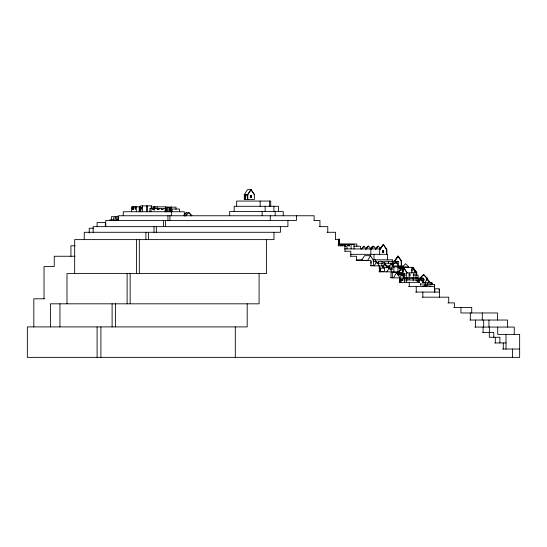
<?xml version="1.0" encoding="UTF-8"?>
<svg xmlns="http://www.w3.org/2000/svg" width="547" height="547" viewBox="0 0 547 547"><rect width="100%" height="100%" fill="white"/><g stroke="black" fill="none" stroke-linecap="round" stroke-linejoin="round"><path stroke-width="0.82" d="M417.334 281.404C417.231 280.132 419.159 281.295 419.371 279.996M434.571 286.006L434.557 284.597L434.482 292.077M431.891 282.71L431.891 285.014L431.863 282.71L429.265 282.71M434.578 285.213L434.585 284.597L429.826 284.597M338.949 244.01L339.044 239.094L338.313 239.094M170.753 207.135L170.726 207.539L171.375 207.135M399.693 282.71L399.994 279.1M424.766 285.869L424.944 283.702L426.045 283.702L426.325 286.594M425.067 286.594L425.306 283.702M396.931 261.343L396.404 262.916L394.955 261.343M397.416 261.343L397.06 262.902L395.03 261.746M421.71 278.108L420.999 279.654M422.195 278.108L421.84 279.667L420.465 278.498L419.809 278.505L420.075 278.792M349.499 244.318L349.034 245.876M349.376 245.254L349.82 244.318M394.592 263.237C392.965 264.146 393.04 265.363 391.467 263.237L376.849 263.237M370.517 255.675L367.529 260.591L361.505 260.591L364.493 255.675L370.517 255.675L373.505 260.591L373.505 265.507L370.23 265.507M374.203 265.856L376.76 261.644L379.748 266.56L379.748 271.476M386.791 271.886L389.348 267.674L392.336 272.591L392.336 277.507M399.672 282.348L399.672 277.432L396.684 272.522L393.696 277.432L390.626 277.507M244.277 194.554L247.531 189.638L251.087 189.638L254.348 194.554L254.348 199.47L244.277 199.47L244.277 194.554L247.825 194.554L251.087 189.638M247.647 194.554L250.909 189.638L254.348 194.554M387.467 267.141L385.177 263.695L384.657 263.695L382.367 267.141L383.317 267.141M382.886 267.141L385.177 263.695M388.719 267.141L391.002 263.695L391.597 263.695L393.888 267.141L393.888 271.838M404.684 278.013L402.394 274.573L401.799 274.573L399.515 278.013L404.684 278.013L404.684 282.71M418.476 282.614L420.766 279.175L421.286 279.175L423.576 282.614M424.828 282.614L427.118 279.175L427.713 279.175L429.997 282.614L429.997 286.532M400.582 269.999L398.784 272.618L398.325 272.618L401.936 267.374L412.978 267.374L416.78 272.618L416.78 275.62M401.484 268.686L402.387 267.374M379.68 249.418L383.091 244.502L386.49 249.418L386.469 254.328M380.015 249.418L383.426 244.502L386.825 249.418L386.825 254.328M398.168 256.119L394.77 261.035L398.182 256.119L401.58 261.035L401.58 265.945M361.328 249.056L363.721 246.191L366.025 248.488M361.711 249.056L364.111 246.191M365.485 249.056L367.885 246.191L368.61 246.191L370.524 248.488M365.827 249.056L368.22 246.191M366.21 249.056L368.61 246.191M369.984 249.056L372.719 246.191L370.326 249.056M371.126 249.056L373.526 246.191L375.823 248.488M371.509 249.056L373.909 246.191M375.29 249.056L377.683 246.191L378.408 246.191L380.329 248.488M375.625 249.056L378.025 246.191M376.008 249.056L378.408 246.191M379.789 249.056L382.524 246.191M380.124 249.056L381.56 247.34M184.401 214.615L186.5 212.325L187.737 213.467M184.065 215.19L186.691 212.325M185.419 215.764L188.571 212.325L191.894 215.764L191.231 215.764M185.59 215.764L188.742 212.325M402.387 267.141L405.628 263.695L408.862 267.141L408.356 267.141M420.417 278.013L423.768 274.573M349.355 245.876L348.569 245.87L347.242 244.707L349.123 245.897M395.686 261.733L395.433 261.343M420.465 278.498L420.212 278.108M346.914 244.318L347.564 244.707M250.17 195.641L251.333 195.641L251.333 197.303L250.17 197.303M251.668 195.819L250.656 195.819L250.656 197.474L251.668 197.474M140.504 206.834L131.649 206.834L131.649 211.737M165.926 206.834L153.392 206.834L153.392 210.103M151.116 207.094L153.796 207.094M170.602 208.038L169.666 208.038L169.666 211.737M152.695 209.467L154.213 209.467L154.213 208.421M184.134 215.764L186.014 215.764M118.726 216.667L111.506 216.667L111.506 220.017M118.508 217.932L113.496 217.932L113.496 220.229M116.443 219.073L117.468 219.073M109.749 219.819L118.631 219.819M314.053 220.462L319.933 220.462L319.933 226.636M105.496 222.533L97.093 222.533L97.093 226.608M319.605 226.636L327.783 226.636L327.783 232.284M93.393 228.243L89.229 228.243L89.229 233.084M327.031 232.284L335.571 232.284L335.571 239.62M335.318 239.62L338.723 239.62L338.723 245.767M338.217 244.01L356.835 244.017L356.835 246.471M338.306 244.318L340.863 244.318L340.863 245.856M347.01 244.721L347.236 244.318M344.501 245.384L345.369 245.384M75.165 245.767L70.932 245.767L70.932 256.263M338.121 245.767L344.952 245.767L344.952 251.258M344.767 246.212L346.996 246.212L346.996 248.926M353.827 246.212L360.459 246.212L360.459 248.926M344.542 248.926L379.68 248.926L379.68 254.328M386.64 250.519L386.77 252.181M386.558 250.676L386.524 252.338M344.863 251.258L350.812 251.258L350.812 256.263M350.292 254.328L387.481 254.328L387.481 259.818M75.001 256.263L54.249 256.263L54.249 266.512L44.034 266.512L44.034 298.792M350.648 256.263L356.617 256.263L356.617 260.543M356.165 259.818L362.141 259.818M373.116 259.818L392.671 259.818L392.671 262.116M356.432 260.543L370.941 260.543L370.941 265.869L379.502 265.869L379.502 271.838M401.224 261.035L401.224 265.945M394.77 261.445L394.455 261.035L397.854 256.119L401.245 261.035M372.999 261.644L376.76 261.644M394.257 262.41L393.587 262.41L393.587 264.037M383.577 262.492L384.773 262.492M401.395 263.798L401.395 262.136L401.423 263.798M378.51 265.945L384.008 265.945M385.717 265.945L390.107 265.945M392.527 265.945L402.756 265.945M393.361 266.929L407.419 266.929M386.647 267.141L393.888 267.141M383.324 267.674L389.348 267.674M379.037 268.16L384.514 268.16L384.514 271.476L379.037 271.476M388.835 268.221L389.936 268.221L390.073 269.671M391.126 268.276L392.096 268.276L392.096 269.671L391.126 269.671M379.098 271.838L391.009 271.838L391.009 277.869L399.501 277.869L399.501 282.348L419.296 282.348M391.57 271.838L399.515 271.838M392.172 272.522L396.684 272.522M403.194 267.374L407.084 272.905M412.069 267.374L415.501 272.618L415.966 272.618L415.966 277.869M416.78 272.618L412.65 267.374M396.452 272.96L403.789 272.96L403.789 277.049M406.277 272.905L415.501 272.618M403.809 273.876L405.252 273.876M408.609 273.999L410.1 273.999L410.1 275.948L408.609 275.948M415.535 275.155L418.052 275.155L418.052 277.869L403.624 277.869M403.809 275.825L405.252 275.825M421.135 278.013L420.158 278.013L423.446 274.573L426.681 278.013M426.168 278.013L427.002 278.013L427.002 279.579M403.912 278.108L423.399 278.108L423.399 282.71M399.631 279.1L400.732 279.1L401.074 282.71M426.4 279.1L426.975 279.1M417.887 279.175L419.036 279.175M426.421 279.148L426.988 279.148M408.889 279.25L409.559 279.25M404.117 279.996L416.246 279.996L417.84 281.527L417.908 280.57L418.448 280.645L418.838 279.996L420.513 279.996M419.036 280.802L418.366 280.802L418.366 279.175M423.515 282.348L425.204 282.348M419.002 282.614L419.433 282.614M422.763 282.614L429.997 282.614M431.863 283.1L431.221 283.114L431.221 282.71M427.234 283.749L428.205 283.749L428.205 285.151L427.234 285.151M431.207 283.777L431.856 283.777M431.091 283.852L431.809 283.852M408.561 286.607L434.482 286.607M434.482 287.312L434.605 284.597M438.598 289.807L439.426 289.807M415.693 292.077L439.426 292.077M422.236 297.185L448.725 297.185L448.725 302.888M44.492 298.792L33.825 298.792L33.825 326.908M447.897 302.888L454.393 302.888L454.393 307.435M453.86 307.435L471.74 307.435L471.74 312.959M470.037 320.036L507.5 320.036L507.5 327.072M474.878 327.072L514.262 327.072L514.262 334.388M482.529 332.398L493.777 332.398L493.777 337.28M494.803 342.948L506.023 342.948M502.611 349.041L519.65 349.041M416.11 280.303L415.713 279.996M392.445 264.748C392.315 263.654 393.908 264.495 394.059 263.237L397.553 263.237L397.553 265.945M391.331 263.538L392.254 264.474L392.247 261.343M423.658 274.573L427.002 278.013M188.571 212.325L191.723 215.764M427.118 279.175L429.402 282.614M420.766 279.175L423.057 282.614L423.057 286.532M401.799 274.573L404.089 278.013M391.002 263.695L393.293 267.141M384.657 263.695L386.941 267.141M412.527 267.374L415.966 272.618M403.645 267.374L407.084 272.618M425.682 283.702L425.963 286.594M400.37 279.1L400.719 282.71M434.571 286.136L434.571 285.65M339.044 239.094L339.14 244.01M512.464 349.041L512.464 357.362M506.023 334.388L506.023 349.041M503.288 342.948L503.288 349.041M499.896 342.948L499.896 337.28L489.298 337.28L489.394 327.072M497.708 327.072L497.708 334.388L519.65 334.388L519.65 357.362L27.35 357.362L27.35 326.908L247.196 326.908L247.196 303.817M497.442 320.036L497.442 312.959L460.916 312.959L460.977 307.435M495.302 337.28L495.302 342.948M488.963 320.036L488.963 327.072M483.671 320.036L483.671 327.072M483.117 327.072L483.117 332.398M482.29 312.959L482.29 320.036M475.5 320.036L475.5 327.072M470.311 312.959L470.311 320.036M439.426 297.185L439.426 288.761L434.858 288.761L434.858 292.077M427.85 283.749L427.85 285.151M427.597 283.749L427.597 285.151M426.892 278.013L426.892 280.365M425.258 282.614L425.258 286.532M422.845 292.077L422.845 297.185M422.332 279.996L422.332 281.356M417.033 278.108L417.033 281.179M416.233 286.607L416.233 292.077M413.423 274.026L413.423 275.975M413.334 278.108L413.334 280.406M413.272 278.108L413.272 280.406M412.041 269.186L412.041 271.141M411.829 267.374L411.829 273.021M409.409 273.999L409.409 275.948M409.293 273.999L409.293 275.948M409.259 282.348L409.259 286.607M406.934 278.108L406.934 280.406M406.633 272.618L406.633 277.869M406.606 279.996L406.606 282.71M404.801 273.876L404.801 275.825M404.26 273.876L404.26 275.825M403.412 268.987L403.412 271.408M403.03 268.946L403.03 270.902M402.865 272.96L402.865 274.833L401.901 274.833L401.901 272.96M402.715 268.987L402.715 271.408M402.537 279.148L402.537 280.543M402.36 268.946L402.36 270.902M402.312 272.96L402.312 274.833M402.284 279.148L402.284 280.543M402.072 279.018L402.072 280.673M401.669 266.929L401.669 268.803L400.739 268.803L400.739 266.929M401.272 272.96L401.272 274.833L400.274 274.833L400.274 272.96M401.108 266.929L401.108 268.803M400.719 272.96L400.719 274.833M400.083 266.929L400.083 268.803L399.071 268.803L399.071 266.929M399.946 278.799L399.946 282.71M399.672 272.96L399.672 274.833L398.647 274.833L398.647 272.96M399.529 266.929L399.529 268.803M399.119 272.96L399.119 274.833M398.619 265.945L398.619 261.343L378.374 261.343L378.374 263.647M398.038 272.96L398.038 274.833L397.478 274.833L397.478 272.96M397.936 266.929L397.936 271.838M391.741 268.276L391.741 269.671M391.488 268.276L391.488 269.671M388.493 261.343L388.555 263.647M383.522 250.437L383.502 252.099L382.476 252.099L382.497 250.437L383.679 250.505L383.666 252.16L382.64 252.16L382.661 250.505M382.852 250.779L382.852 252.174M382.155 261.343L382.155 263.647M381.827 263.237L381.827 265.945M380.391 268.16L380.425 271.476M380.069 268.16L380.069 271.476M379.632 268.16L379.632 271.476M375.659 259.818L375.659 262.116M373.991 254.328L373.991 259.818M371.044 261.61L371.044 263.271M370.832 248.926L370.832 254.328M354.046 248.926L354.046 244.318L342.75 244.318L342.75 245.856M351.071 244.318L351.071 248.926M341.916 244.017L341.916 245.651M314.135 220.462L314.135 215.757L118.296 215.757L118.296 220.462M296.433 215.757L296.433 220.462L105.742 220.462L105.742 226.636M287.92 220.462L287.92 226.636L93.14 226.636L93.14 232.284M283.237 215.757L283.237 211.559L229.685 211.559L229.685 215.757M280.392 226.636L280.392 232.284L84.259 232.284L84.259 239.62M278.45 211.559L278.45 206.294L234.178 206.294L234.178 211.559M275.162 211.559L275.162 215.757M273.938 206.294L273.938 211.559M273.972 232.284L273.972 239.62L74.672 239.62L74.672 273.568M270.724 206.294L270.724 201.064L236.646 201.064L236.646 206.294M270.266 215.757L270.266 220.462M269.637 201.064L269.637 206.294M266.546 239.62L266.546 273.568L66.987 273.568L66.987 303.817M265.151 206.294L265.151 211.559M262.163 211.559L262.163 215.757M260.133 201.064L260.133 206.294M259.093 273.568L259.093 303.817L50.406 303.817L50.406 326.908M251.155 195.641L251.155 197.303M250.943 195.819L250.943 197.474M250.348 195.641L250.348 197.303M247.825 194.554L247.825 199.47M247.49 199.47L247.49 195.204L244.673 195.204L244.673 199.47M247.169 195.573L247.169 197.235M245.268 195.204L245.268 199.47M245.07 194.964L245.07 199.47M235.299 326.908L235.299 357.362M184.318 215.757L184.318 211.737L123.253 211.737L123.253 215.757M179.45 211.737L179.45 209.022L171.724 209.022L171.724 211.737M175.99 209.439L175.99 207.135L165.399 207.135L165.399 211.737M171.895 209.022L171.895 211.737M171.368 211.737L171.368 215.757M171.081 207.135L171.081 211.737M170.254 208.038L170.254 211.737M170.014 208.038L170.014 211.737M169.919 215.757L169.919 220.462M168.873 207.135L168.873 211.737M167.929 215.757L167.929 220.462M167.594 207.135L167.594 211.737M166.507 211.737L166.507 208.038L165.919 208.038L165.919 211.737M166.274 208.038L166.274 211.737M165.584 220.462L165.584 226.636M165.16 211.737L165.16 208.421L163.027 208.421L163.027 209.467L161.714 209.467L161.714 208.421M163.478 220.462L163.478 226.636M161.926 209.467L161.926 208.421L158.767 208.421L158.767 209.467M158.979 208.421L158.979 209.467L157.365 209.467L157.365 208.421M157.577 209.467L157.577 208.421L154.001 208.421L154.001 209.467M157.112 206.834L157.112 208.469M156.339 226.636L156.339 232.284M155.02 206.834L155.02 208.469M154.493 206.834L154.493 210.103M153.987 226.636L153.987 232.284M152.907 209.467L152.907 208.421L149.878 208.421L149.878 211.737M151.464 207.094L151.464 205.87L140.709 205.87L140.709 211.737M151.28 205.87L151.28 207.094M151.04 208.421L151.04 211.737M148.435 232.284L148.435 239.62M147.314 205.87L147.314 211.737M146.664 205.87L146.664 211.737M145.885 232.284L145.885 239.62M142.555 205.87L142.555 211.737M139.984 206.834L139.984 211.737M139.451 206.834L139.451 211.737M139.225 206.834L139.225 211.737M139.314 239.62L139.314 273.568M136.518 239.62L136.518 273.568M136.326 206.834L136.326 211.737M135.307 206.834L135.307 209.289L134.965 206.834M133.659 206.834L133.659 209.289L132.285 209.289L132.285 206.834M133.331 206.834L133.331 209.289M133.03 206.834L133.03 209.289M132.675 206.834L132.675 209.289M130.152 273.568L130.152 303.817M127.116 273.568L127.116 303.817M115.725 216.667L115.725 218.342M115.526 303.817L115.526 326.908M112.101 303.817L112.101 326.908M105.332 222.533L105.332 226.608M100.901 326.908L100.901 357.362M97.093 326.908L97.093 357.362M59.951 303.817L59.951 326.908M141.694 207.347L141.454 209.043L141.694 207.347M403.351 268.946L402.038 268.946L402.038 270.902L403.351 270.902L403.351 268.946M414.113 274.026L413.306 274.026L413.306 275.975L414.113 275.975L414.113 274.026M402.893 279.148L401.922 279.148L401.922 280.543L402.893 280.543L402.893 279.148M424.021 279.161L423.159 279.161L423.159 280.556L424.021 280.556L424.021 279.161M421.026 283.763L420.417 283.763L420.417 285.158L421.026 285.158L421.026 283.763M426.434 279.579L426.441 278.013L426.387 279.579"/></g></svg>
